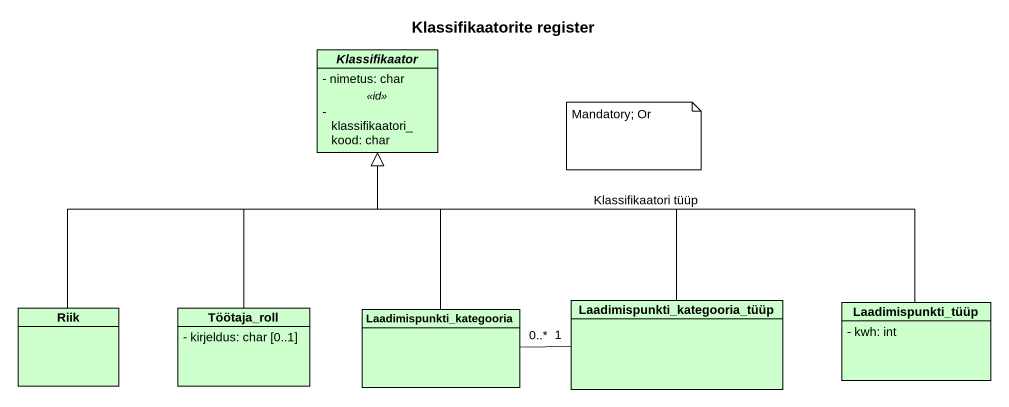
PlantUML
@startuml
title Klassifikaatorite register
hide circle
hide empty members
skinparam classAttributeIconSize 0
abstract class Klassifikaator #CCFFCC {
  - nimetus: char
  .. <<id>> ..
  - klassifikaatori_kood: char
}
class Riik #CCFFCC
class Töötaja_roll #CCFFCC {
  - kirjeldus: char [0..1]
}
class Laadimispunkti_kategooria #CCFFCC
class "Laadimispunkti_kategooria_tüüp" as Laadimispunkti_kategooria_2 #CCFFCC
class Laadimispunkti_tüüp #CCFFCC {
  - kwh: int
}
Riik -up-|> Klassifikaator
Töötaja_roll -up-|> Klassifikaator
Laadimispunkti_kategooria -up-|> Klassifikaator
Laadimispunkti_kategooria_2 -up-|> Klassifikaator
Laadimispunkti_kategooria_2 "1" -left- "0..*" Laadimispunkti_kategooria
Laadimispunkti_tüüp -left- Klassifikaator : Klassifikaatori tüüp
note as N1
  Mandatory; Or
end note
@enduml
